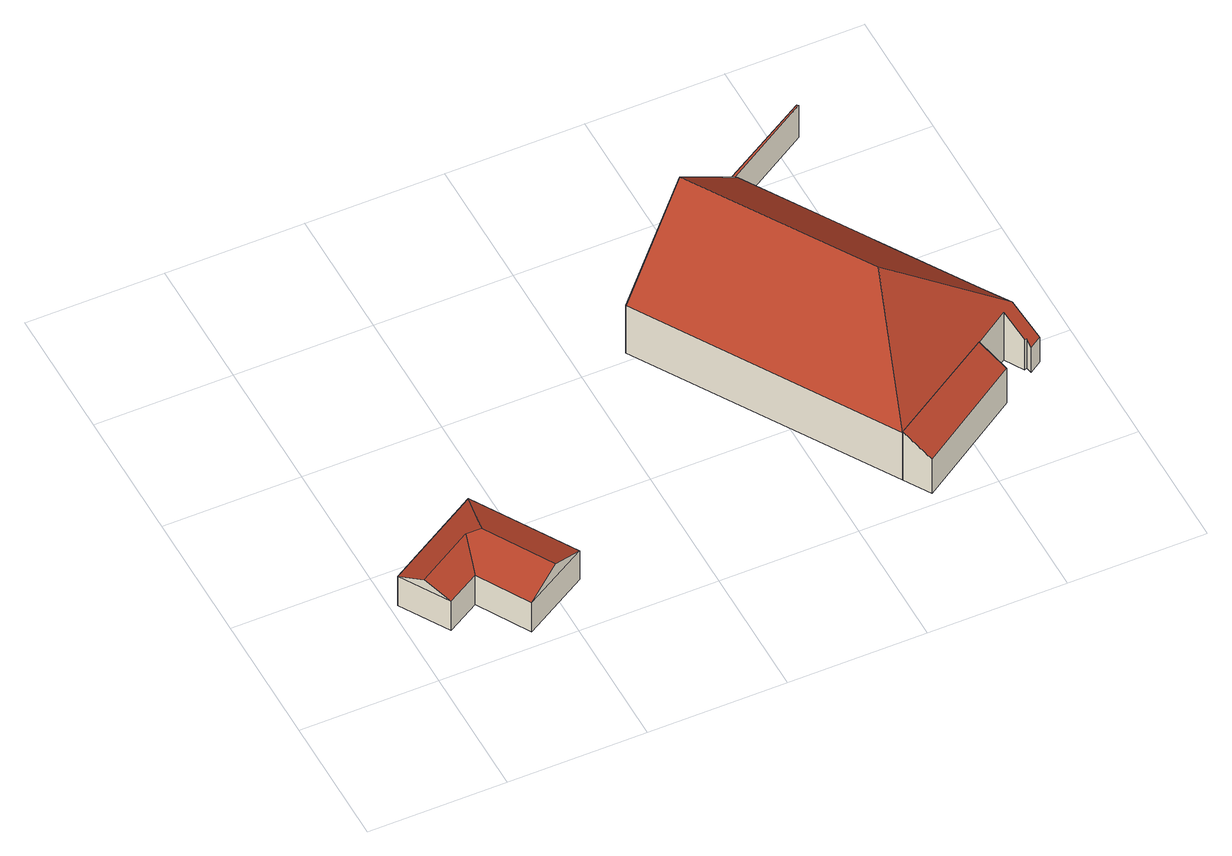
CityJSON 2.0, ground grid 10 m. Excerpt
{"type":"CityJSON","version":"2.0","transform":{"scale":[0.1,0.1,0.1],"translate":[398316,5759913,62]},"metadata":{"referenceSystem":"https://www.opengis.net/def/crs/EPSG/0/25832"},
"CityObjects":{
"building1":{"type":"Building","attributes":{"Gemeindeschluessel":"05558020","Geometrietyp2DReferenz":"3000","function":"31001_1310","roofType":"5000","measuredHeight":3.91},"geometry":[{"type":"Solid","lod":"2","boundaries":[[[[0,1,2,3]],[[4,5,1,0]],[[6,7,5,4]],[[8,9,7,6]],[[10,11,9,8]],[[3,2,11,10]],[[12,10,8,13]],[[14,13,8,6,15]],[[6,4,15]],[[15,4,0,14]],[[13,14,0,3,12]],[[3,10,12]],[[1,5,7,9,11,2]]]],"semantics":{"surfaces":[{"type":"WallSurface"},{"type":"RoofSurface"},{"type":"GroundSurface"}],"values":[[0,0,0,0,0,0,1,1,0,1,1,0,2]]}}]},
"building2":{"type":"Building","attributes":{"Gemeindeschluessel":"05558020","Geometrietyp2DReferenz":"3000","function":"31001_1000"},"address":[{"country":"Germany","locality":"Havixbeck","thoroughfareNumber":"42","thoroughfareName":"Schonebeck"}],"children":["building2-1","building2-2"]},
"building2-1":{"type":"BuildingPart","attributes":{"roofType":"2100","measuredHeight":4.51},"parents":["building2"],"geometry":[{"type":"Solid","lod":"2","boundaries":[[[[16,17,18,19,20]],[[21,22,17,16]],[[23,24,25,22,21]],[[21,16,20,23]],[[17,22,25,18]],[[24,23,20,19]],[[18,25,24,19]]]],"semantics":{"surfaces":[{"type":"WallSurface"},{"type":"RoofSurface"},{"type":"GroundSurface"},{"type":"ClosureSurface"}],"values":[[0,0,0,1,2,0,3]]}}]},
"building2-2":{"type":"BuildingPart","attributes":{"roofType":"5000","measuredHeight":10.5},"parents":["building2"],"geometry":[{"type":"Solid","lod":"2","boundaries":[[[[26,27,28,29]],[[30,31,27,26]],[[32,33,31,30]],[[34,35,33,32]],[[36,37,35,34]],[[38,39,37,36]],[[40,41,39,38]],[[42,43,41,40]],[[44,45,43,42]],[[46,47,45,44]],[[19,18,47,46]],[[48,49,25,24]],[[50,51,49,48]],[[29,28,51,50]],[[19,46,44,42,40,38,36,52,24]],[[34,32,30,26,29,50,52,36]],[[48,24,52,50]],[[27,31,33,35,37,39,41,43,45,47,18,25,49,51,28]],[[18,19,24,25]]]],"semantics":{"surfaces":[{"type":"WallSurface"},{"type":"RoofSurface"},{"type":"GroundSurface"},{"type":"ClosureSurface"}],"values":[[0,0,0,0,0,0,0,0,0,0,0,0,0,0,1,1,1,2,3]]}}]},
"building3":{"type":"Building","attributes":{"Gemeindeschluessel":"05558020","Geometrietyp2DReferenz":"3000","function":"51009_1700","roofType":"9999","measuredHeight":3},"geometry":[{"type":"Solid","lod":"2","boundaries":[[[[53,54,55,56,57,58]],[[56,59,60,57]],[[55,61,59,56]],[[54,62,61,55]],[[53,27,62,54]],[[58,28,27,53]],[[57,60,28,58]],[[59,61,62,27,28,60]]]],"semantics":{"surfaces":[{"type":"RoofSurface"},{"type":"WallSurface"},{"type":"GroundSurface"}],"values":[[0,1,1,1,1,1,1,2]]}}]},
"building4":{"type":"Building","attributes":{"Gemeindeschluessel":"05558020","Geometrietyp2DReferenz":"3000","function":"51009_1700","roofType":"9999","measuredHeight":3},"geometry":[{"type":"Solid","lod":"2","boundaries":[[[[53,54,55,56,57,58]],[[56,59,60,57]],[[55,61,59,56]],[[54,62,61,55]],[[53,27,62,54]],[[58,28,27,53]],[[57,60,28,58]],[[59,61,62,27,28,60]]]],"semantics":{"surfaces":[{"type":"RoofSurface"},{"type":"WallSurface"},{"type":"GroundSurface"}],"values":[[0,1,1,1,1,1,1,2]]}}]}
},
"vertices":[
[74,108,35],[74,108,8],[3,66,8],[3,66,35],[118,35,35],[118,35,8],[70,7,35],[70,7,8],[48,45,35],[48,45,8],[24,31,35],[24,31,8],[13,48,44],[55,73,44],[65,70,47],[94,21,47],
[435,60,34],[435,60,2],[424,78,2],[424,78,46],[424,78,47],[357,9,34],[357,9,2],[345,28,47],[345,28,46],[345,28,2],
[350,279,44],[350,279,2],[348,278,2],[348,278,46],[405,190,44],[405,190,2],[404,189,46],[404,189,2],[446,121,46],[446,121,2],[459,101,46],[459,101,2],[470,83,25],[470,83,2],[461,77,25],[461,77,2],[460,82,29],[460,82,2],[458,81,30],[458,81,2],[450,95,46],[450,95,2],[235,207,46],[235,207,2],[291,243,106],[291,243,2],[370,115,107],
[350,279,32],[346,285,32],[418,329,32],[417,330,32],[343,286,32],[348,278,32],[417,330,2],[343,286,2],[418,329,2],[346,285,2]
]}
